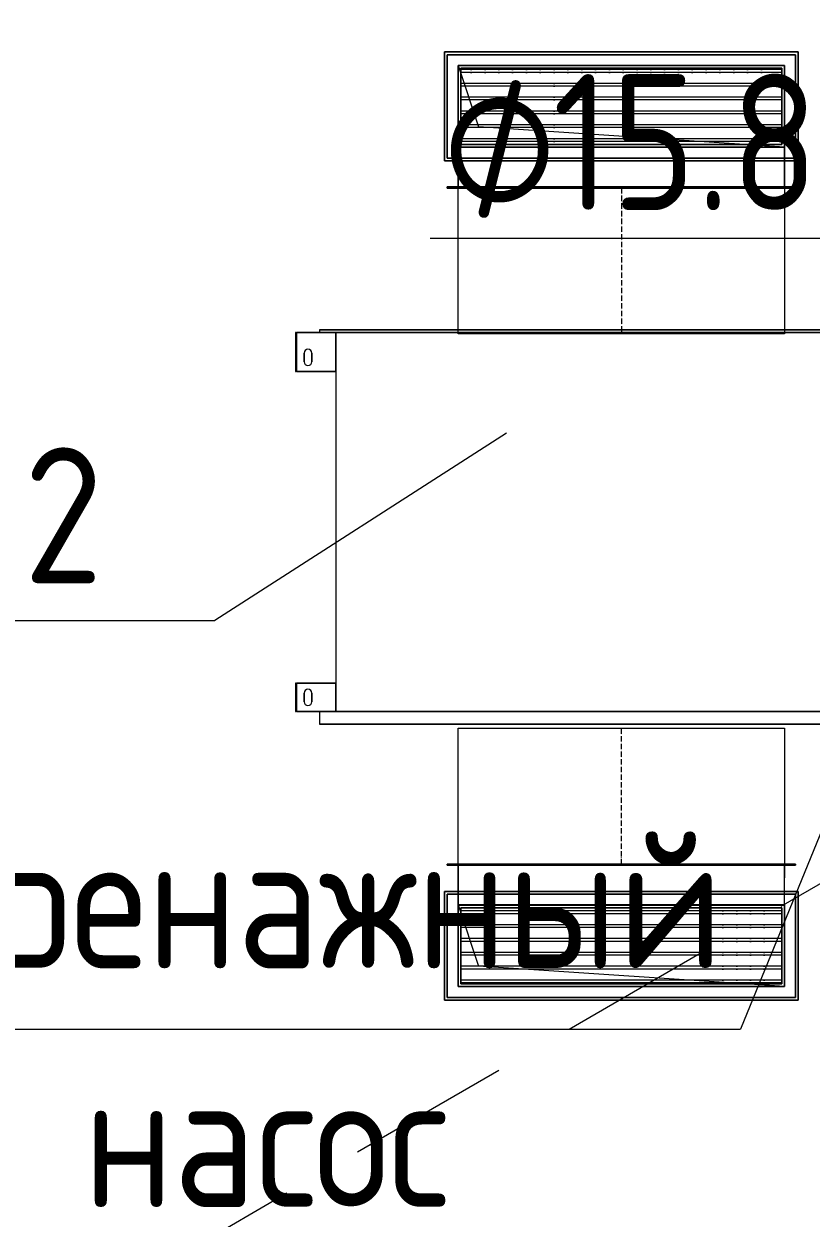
# Model space of a CAD drawing. Header units: millimetres. Extents: x -88595 to 880822, y -1054509 to -148035.
# Drawn here: x 423656 to 425103, y -246244 to -244049 of the extents above; entities that cross this region are included whole.
import ezdxf

# ---------------------------------------------------------------- set-up
doc = ezdxf.new("R2010")
doc.units = ezdxf.units.MM
doc.linetypes.add('$7$ADSK_Осевая', pattern=[14, 10, -2, 0, -2])
doc.linetypes.add('ADSK_Сверху', pattern=[4.5, 3, -1.5])
for name, color, linetype, lineweight in [('Аннотация', 7, 'Continuous', 20), ('Воздуховоды', 7, 'Continuous', 18), ('Линии', 7, 'Continuous', 9), ('Марки', 7, 'Continuous', 20), ('Оборудование', 7, 'Continuous', 18)]:
    doc.layers.add(name, color=color, linetype=linetype, lineweight=lineweight)
doc.styles.add('$1$GOST Common_9', font='GOST_Common.ttf', dxfattribs={"width": 0.9, "height": 250})
doc.styles.add('$5$GOST Common', font='GOST_Common.ttf', dxfattribs={"width": 0.9, "height": 250})

# ---------------------------------------------------------------- blocks, each defined once
blk = doc.blocks.new('$0$ADSK_Канальный блок кондиционера1 - AD242MJERAB-3267365-В_Координация_3 этаж ОВ3')
at = {"layer": 'Оборудование', "color": 150, "true_color": 0x0080ff}
for p, q in [((-599, 0), (-599, -72)), ((-597, 0), (-599, 0)), ((-597, 0), (-599, 0)), ((-599, 0), (-599, -72)), ((-597, 0), (-596, 0)), ((-597, 0), (-525, 0)), ((-597, 0), (-597, -72)), ((-525, 0), (-596, 0)), ((505, 5), (-555, 5)), ((-555, 5), (505, 5)), ((-555, 5), (-555, 0)), ((-555, 5), (-555, 0)), ((505, 0), (-555, 0)), ((-555, 0), (505, 0)), ((525, 0), (-525, 0)), ((-525, 0), (525, 0)), ((-525, 0), (-525, -697)), ((-525, 0), (-525, -697)), ((-525, -72), (-525, 0)), ((-525, 0), (-525, -72)), ((505, 0), (505, 5)), ((505, 5), (505, 0)), ((525, -697), (525, 0)), ((525, 0), (525, -697)), ((525, 0), (597, 0)), ((596, 0), (525, 0)), ((525, -72), (525, 0)), ((525, 0), (525, -72)), ((596, 0), (597, 0)), ((599, 0), (597, 0)), ((599, 0), (597, 0)), ((597, 0), (597, -72)), ((599, -72), (599, 0)), ((599, 0), (599, -72)), ((-583, -54), (-583, -38)), ((-583, -38), (-583, -54)), ((-569, -38), (-569, -54)), ((-569, -54), (-569, -38)), ((569, -38), (569, -54)), ((569, -54), (569, -38)), ((583, -54), (583, -38)), ((583, -38), (583, -54)), ((-599, -72), (-597, -72)), ((-599, -72), (-597, -72)), ((-525, -72), (-597, -72)), ((-596, -72), (-597, -72)), ((-596, -72), (-525, -72)), ((525, -72), (596, -72)), ((597, -72), (525, -72)), ((615, -87), (525, -87)), ((525, -87), (525, -287)), ((525, -287), (525, -87)), ((525, -87), (615, -87)), ((597, -72), (596, -72)), ((597, -72), (599, -72)), ((597, -72), (599, -72)), ((615, -287), (615, -87)), ((615, -87), (615, -287)), ((525, -287), (615, -287)), ((615, -287), (525, -287)), ((550, -414.5), (525, -414.5)), ((525, -414.5), (525, -439.5)), ((525, -414.5), (525, -439.5)), ((550, -439.5), (550, -414.5)), ((550, -439.5), (550, -414.5)), ((525, -439.5), (550, -439.5)), ((582, -506.25), (525, -506.25)), ((525, -506.25), (525, -515.75)), ((525, -506.25), (525, -515.75)), ((525, -515.75), (582, -515.75)), ((582, -515.75), (582, -506.25)), ((582, -515.75), (582, -506.25)), ((582, -573.06), (525, -573.06)), ((525, -573.06), (525, -588.94)), ((525, -573.06), (525, -588.94)), ((525, -588.94), (582, -588.94)), ((582, -588.94), (582, -573.06)), ((582, -588.94), (582, -573.06)), ((-599, -645), (-599, -697)), ((-597, -645), (-599, -645)), ((-597, -645), (-599, -645)), ((-599, -645), (-599, -697)), ((-597, -645), (-596, -645)), ((-597, -645), (-525, -645)), ((-597, -645), (-597, -697)), ((-525, -645), (-596, -645)), ((-525, -645), (-525, -697)), ((-525, -697), (-525, -645)), ((525, -645), (597, -645)), ((596, -645), (525, -645)), ((525, -645), (525, -697)), ((525, -697), (525, -645)), ((596, -645), (597, -645)), ((599, -645), (597, -645)), ((599, -645), (597, -645)), ((597, -645), (597, -697)), ((599, -697), (599, -645)), ((599, -645), (599, -697)), ((-583, -679), (-583, -663)), ((-583, -663), (-583, -679)), ((-569, -663), (-569, -679)), ((-569, -679), (-569, -663)), ((569, -663), (569, -679)), ((569, -679), (569, -663)), ((583, -679), (583, -663)), ((583, -663), (583, -679)), ((-599, -697), (-597, -697)), ((-599, -697), (-597, -697)), ((-525, -697), (-597, -697)), ((-596, -697), (-597, -697)), ((-596, -697), (-525, -697)), ((505, -697), (-555, -697)), ((-555, -697), (505, -697)), ((-555, -697), (-555, -720)), ((-555, -697), (-555, -720)), ((525, -697), (-525, -697)), ((-525, -697), (525, -697)), ((505, -720), (505, -697)), ((505, -697), (505, -720)), ((525, -697), (596, -697)), ((597, -697), (525, -697)), ((597, -697), (596, -697)), ((597, -697), (599, -697)), ((597, -697), (599, -697)), ((505, -720), (-555, -720)), ((-555, -720), (505, -720))]:
    blk.add_line(p, q, dxfattribs=at)
for centre, start, end in [((-576, -38), 360, 180), ((-576, -38), 360, 180), ((576, -38), 0, 180), ((576, -38), 0, 180), ((-576, -54), 180, 0), ((-576, -54), 180, 360), ((576, -54), 180, 360), ((576, -54), 180, 0), ((-576, -663), 0, 180), ((-576, -663), 0, 180), ((576, -663), 0, 180), ((576, -663), 0, 180), ((-576, -679), 180, 0), ((-576, -679), 180, 0), ((576, -679), 180, 0), ((576, -679), 180, 0)]:
    blk.add_arc(centre, 7, start, end, dxfattribs=at)
blk = doc.blocks.new('$0$ADSK_Решетка вентиляционная жалюзийная_Приточная2 - Решетка приточная_Однорядная-V56-В_Координация_3 этаж ОВ3')
at = {"layer": 'Воздуховоды', "lineweight": 9, "true_color": 0xffffff}
h = blk.add_hatch(dxfattribs=at)
h.set_pattern_fill('FP_30', style=0, pattern_type=2)
h.set_pattern_definition([(180, (-5538.416, -8621.44), (3e-15, -25.4), [25.4, 0, 0, 0]), (180, (-5538.416, -8626.52), (3e-15, -25.4), [25.4, 0, 0, 0])])
h.paths.add_polyline_path([(-5833.4, -8681.3), (-5243.4, -8681.3), (-5243.4, -8541.3), (-5833.4, -8541.3)])
at = {"layer": 'Воздуховоды', "color": 140, "true_color": 0x1bb3e4}
for p, q in [((-5863.4, -8711.3), (-5863.4, -8511.3)), ((-5863.4, -8511.3), (-5213.4, -8511.3)), ((-5213.4, -8511.3), (-5863.4, -8511.3)), ((-5863.4, -8511.3), (-5863.4, -8711.3)), ((-5213.4, -8511.3), (-5213.4, -8711.3)), ((-5213.4, -8711.3), (-5213.4, -8511.3)), ((-5838.4, -8686.3), (-5838.4, -8536.3)), ((-5838.4, -8536.3), (-5238.4, -8536.3)), ((-5238.4, -8536.3), (-5838.4, -8536.3)), ((-5838.4, -8536.3), (-5838.4, -8686.3)), ((-5238.4, -8536.3), (-5238.4, -8686.3)), ((-5238.4, -8686.3), (-5238.4, -8536.3)), ((-5243.4, -8541.3), (-5833.4, -8541.3)), ((-5833.4, -8541.3), (-5833.4, -8681.3)), ((-5833.4, -8681.3), (-5833.4, -8541.3)), ((-5833.4, -8541.3), (-5243.4, -8541.3)), ((-5833.4, -8681.3), (-5833.4, -8541.3)), ((-5833.4, -8541.3), (-5243.4, -8541.3)), ((-5243.4, -8541.3), (-5833.4, -8541.3)), ((-5833.4, -8541.3), (-5833.4, -8681.3)), ((-5243.4, -8681.3), (-5243.4, -8541.3)), ((-5243.4, -8541.3), (-5243.4, -8681.3)), ((-5243.4, -8541.3), (-5243.4, -8681.3)), ((-5243.4, -8681.3), (-5243.4, -8541.3)), ((-5238.4, -8686.3), (-5838.4, -8686.3)), ((-5838.4, -8686.3), (-5238.4, -8686.3)), ((-5833.4, -8681.3), (-5243.4, -8681.3)), ((-5243.4, -8681.3), (-5833.4, -8681.3)), ((-5243.4, -8681.3), (-5833.4, -8681.3)), ((-5833.4, -8681.3), (-5243.4, -8681.3)), ((-5213.4, -8711.3), (-5863.4, -8711.3)), ((-5863.4, -8711.3), (-5213.4, -8711.3))]:
    blk.add_line(p, q, dxfattribs=at)
blk = doc.blocks.new('$0$ADSK_Решетка вентиляционная жалюзийная_Приточная2 - Решетка приточная_Однорядная-4279700-В_Координация_3 этаж ОВ3')
at = {"layer": 'Воздуховоды', "lineweight": 9, "true_color": 0xffffff}
h = blk.add_hatch(dxfattribs=at)
h.set_pattern_fill('FP_29', style=0, pattern_type=2)
h.set_pattern_definition([(180, (7207.025, 25279.722), (3e-15, 25.4), [25.4, 0, 0, 0]), (180, (7207.025, 25284.802), (3e-15, 25.4), [25.4, 0, 0, 0])])
h.paths.add_polyline_path([(7502, 25199.6), (7502, 25339.6), (6912, 25339.6), (6912, 25199.6)])
at = {"layer": 'Воздуховоды', "color": 140, "true_color": 0x1bb3e4}
for p, q in [((6882, 25169.6), (6882, 25369.6)), ((6882, 25369.6), (7532, 25369.6)), ((7532, 25369.6), (6882, 25369.6)), ((6882, 25369.6), (6882, 25169.6)), ((7532, 25369.6), (7532, 25169.6)), ((7532, 25169.6), (7532, 25369.6)), ((6907, 25194.6), (6907, 25344.6)), ((6907, 25344.6), (7507, 25344.6)), ((7507, 25344.6), (6907, 25344.6)), ((6907, 25344.6), (6907, 25194.6)), ((7502, 25339.6), (6912, 25339.6)), ((6912, 25339.6), (6912, 25199.6)), ((6912, 25199.6), (6912, 25339.6)), ((6912, 25339.6), (7502, 25339.6)), ((6912, 25199.6), (6912, 25339.6)), ((6912, 25339.6), (7502, 25339.6)), ((7502, 25339.6), (6912, 25339.6)), ((6912, 25339.6), (6912, 25199.6)), ((7502, 25199.6), (7502, 25339.6)), ((7502, 25339.6), (7502, 25199.6)), ((7502, 25339.6), (7502, 25199.6)), ((7502, 25199.6), (7502, 25339.6)), ((7507, 25344.6), (7507, 25194.6)), ((7507, 25194.6), (7507, 25344.6)), ((7507, 25194.6), (6907, 25194.6)), ((6907, 25194.6), (7507, 25194.6)), ((6912, 25199.6), (7502, 25199.6)), ((7502, 25199.6), (6912, 25199.6)), ((7502, 25199.6), (6912, 25199.6)), ((6912, 25199.6), (7502, 25199.6)), ((7532, 25169.6), (6882, 25169.6)), ((6882, 25169.6), (7532, 25169.6))]:
    blk.add_line(p, q, dxfattribs=at)
blk = doc.blocks.new('$0$ADSK_Отвод_Прямоугольный1 - Стандарт-4055406-В_Координация_3 этаж ОВ3')
at = {"layer": 'Воздуховоды', "color": 140, "true_color": 0x1bb3e4}
for p, q in [((6887, 23876.6), (7527, 23876.6)), ((7527, 23876.6), (6887, 23876.6)), ((6887, 23874.6), (6887, 23876.6)), ((6887, 23876.6), (6887, 23874.6)), ((6887, 23874.6), (7527, 23874.6)), ((7527, 23874.6), (6887, 23874.6)), ((6907, 23851.6), (6907, 23876.6)), ((6907, 23876.6), (7507, 23876.6)), ((7507, 23876.6), (6907, 23876.6)), ((6907, 23876.6), (6907, 23851.6)), ((6907, 23876.6), (7507, 23876.6)), ((7507, 23876.6), (6907, 23876.6)), ((6907, 23874.6), (6907, 23876.6)), ((6907, 23876.6), (6907, 23874.6)), ((6907, 23874.6), (7507, 23874.6)), ((7507, 23874.6), (6907, 23874.6)), ((7507, 23851.6), (7507, 23876.6)), ((7507, 23876.6), (7507, 23851.6)), ((7507, 23876.6), (7507, 23874.6)), ((7507, 23876.6), (7507, 23874.6)), ((7527, 23876.6), (7527, 23874.6)), ((7527, 23876.6), (7527, 23874.6)), ((6907, 23851.6), (6907, 23801.6)), ((6907, 23651.6), (6907, 23851.6)), ((7507, 23801.6), (7507, 23851.6)), ((7507, 23651.6), (7507, 23851.6)), ((7527, 23821.6), (6887, 23821.6)), ((6887, 23821.6), (6887, 23631.6)), ((6887, 23631.6), (6887, 23821.6)), ((6887, 23821.6), (7527, 23821.6)), ((7527, 23631.6), (7527, 23821.6)), ((7527, 23821.6), (7527, 23631.6)), ((6907, 23801.6), (6907, 23651.6)), ((6907, 23801.6), (7507, 23801.6)), ((6907, 23651.6), (6907, 23801.6)), ((6907, 23801.6), (7507, 23801.6)), ((7507, 23801.6), (6907, 23801.6)), ((6907, 23801.6), (6907, 23651.6)), ((7507, 23651.6), (7507, 23801.6)), ((7507, 23801.6), (7507, 23651.6)), ((7507, 23651.6), (7507, 23801.6)), ((6907, 23651.6), (7507, 23651.6)), ((7507, 23651.6), (6907, 23651.6)), ((7507, 23651.6), (6907, 23651.6)), ((6907, 23651.6), (7507, 23651.6)), ((6887, 23631.6), (7527, 23631.6)), ((7527, 23631.6), (6887, 23631.6))]:
    blk.add_line(p, q, dxfattribs=at)
blk = doc.blocks.new('$0$ADSK_M_Оборудование1 - ADSK_Марка_15-3198495-В_Координация_3 этаж ОВ3')
at = {"layer": 'Марки'}
blk.add_line((-3.5, 0), (3.5, 0), dxfattribs=at)
blk = doc.blocks.new('$0$ADSK_Аннотация_Текст_сВыноской - Текст с выноской-3264166-В_Координация_3 этаж ОВ3')
at = {"layer": 'Аннотация'}
blk.add_line((-8, 0), (8, 0), dxfattribs=at)
blk = doc.blocks.new('$0$ADSK_M_Трубы - Диаметр_10-3265709-В_Координация_3 этаж ОВ3')
at = {"layer": 'Марки'}
blk.add_line((0, 0), (10, 0), dxfattribs=at)
blk = doc.blocks.new('3 этаж')
at = {"layer": 'Линии', "linetype": 'ADSK_Сверху', "ltscale": 100}
blk.add_line((434203.9, 679173.9), (453848.9, 690573.9), dxfattribs=at)

msp = doc.modelspace()

# ---------------------------------------------------------------- linework, layer by layer
at = {"layer": 'Аннотация'}
msp.add_line((425327.7, -245029.8), (424973, -245896.7), dxfattribs=at)
at = {"layer": 'Воздуховоды', "color": 140, "true_color": 0x1bb3e4}
for p, q in [((425054.3, -244125.6), (424454.3, -244125.6)), ((424454.3, -244125.6), (424454.3, -244275.6)), ((424454.3, -244125.6), (424491.8, -244238.1)), ((425054.3, -244275.6), (425054.3, -244125.6)), ((425054.3, -244275.6), (424491.8, -244238.1)), ((424454.3, -244275.6), (425054.3, -244275.6)), ((425054.3, -244350.6), (424454.3, -244350.6)), ((424454.3, -244618.6), (424454.3, -244350.6)), ((425054.3, -244350.6), (425054.3, -244618.6)), ((425054.3, -244618.6), (424454.3, -244618.6)), ((424454.3, -245343.6), (425054.3, -245343.6)), ((424454.3, -245593.6), (424454.3, -245343.6)), ((425054.3, -245343.6), (425054.3, -245593.6)), ((424454.3, -245593.6), (425054.3, -245593.6)), ((425054.3, -245668.6), (424454.3, -245668.6)), ((424454.3, -245668.6), (424454.3, -245818.6)), ((424454.3, -245668.6), (424491.8, -245781.1)), ((425054.3, -245818.6), (425054.3, -245668.6)), ((425054.3, -245818.6), (424491.8, -245781.1)), ((424454.3, -245818.6), (425054.3, -245818.6))]:
    msp.add_line(p, q, dxfattribs=at)
at = {"layer": 'Воздуховоды', "color": 140, "linetype": '$7$ADSK_Осевая', "true_color": 0x1bb3e4}
for p, q in [((424754.3, -244350.6), (424754.3, -244618.6)), ((424754.3, -245593.6), (424754.3, -245343.6))]:
    msp.add_line(p, q, dxfattribs=at)
at = {"layer": 'Марки'}
msp.add_line((424543.4, -244801), (424007.1, -245145.4), dxfattribs=at)

# ---------------------------------------------------------------- block references
at = {"layer": 'Аннотация', "xscale": 100, "yscale": 100, "zscale": 100}
msp.add_blockref('$0$ADSK_Аннотация_Текст_сВыноской - Текст с выноской-3264166-В_Координация_3 этаж ОВ3', (424173, -245896.7), dxfattribs=at)
at = {"layer": 'Воздуховоды', "color": 140, "true_color": 0x1bb3e4}
for name, p in [('$0$ADSK_Решетка вентиляционная жалюзийная_Приточная2 - Решетка приточная_Однорядная-4279700-В_Координация_3 этаж ОВ3', (417547.2, -269470.2)), ('$0$ADSK_Отвод_Прямоугольный1 - Стандарт-4055406-В_Координация_3 этаж ОВ3', (417547.2, -269470.2)), ('$0$ADSK_Решетка вентиляционная жалюзийная_Приточная2 - Решетка приточная_Однорядная-V56-В_Координация_3 этаж ОВ3', (430292.7, -237132.4))]:
    msp.add_blockref(name, p, dxfattribs=at)
at = {"layer": 'Воздуховоды', "color": 140, "true_color": 0x1bb3e4, "rotation": 180}
msp.add_blockref('$0$ADSK_Отвод_Прямоугольный1 - Стандарт-4055406-В_Координация_3 этаж ОВ3', (431961.3, -220474.1), dxfattribs=at)
at = {"layer": 'Марки', "xscale": 99.99999999999993, "yscale": 99.99999999999993, "zscale": 99.99999999999993}
for name, p in [('$0$ADSK_M_Трубы - Диаметр_10-3265709-В_Координация_3 этаж ОВ3', (424403, -244442.8)), ('$0$ADSK_M_Оборудование1 - ADSK_Марка_15-3198495-В_Координация_3 этаж ОВ3', (423657.1, -245145.4))]:
    msp.add_blockref(name, p, dxfattribs=at)
at = {"layer": 'Оборудование', "color": 5, "true_color": 0x0000ff}
msp.add_blockref('3 этаж', (-11880.6, -926425.8), dxfattribs=at)
at = {"layer": 'Оборудование', "color": 150, "true_color": 0x0080ff}
msp.add_blockref('$0$ADSK_Канальный блок кондиционера1 - AD242MJERAB-3267365-В_Координация_3 этаж ОВ3', (424754.3, -244616.1), dxfattribs=at)

# ---------------------------------------------------------------- texts
at = {"layer": 'Аннотация', "lineweight": 9, "char_height": 250, "attachment_point": 1, "style": '$5$GOST Common'}
for s, insert, width in [('дренажный', (423421.9, -245535), 1847.088), ('насос', (423765.5, -245973.8), 937.974)]:
    msp.add_mtext(s, dxfattribs=dict(at, insert=insert, width=width))
at = {"layer": 'Марки', "lineweight": 9, "char_height": 250, "attachment_point": 1}
for s, insert, width, style in [('15.88', (424627.9, -244141.2), 800.886, '$5$GOST Common'), ('\\fGOST Common|b0|i0|c254|p34|;\\W.9;⌀', (424425.5, -244141.2), 245.316, '$1$GOST Common_9'), ('\\fGOST Common|b0|i0|c204|p34|;\\W.9;2', (423655.4, -244827.5), 194.81, '$5$GOST Common')]:
    msp.add_mtext(s, dxfattribs=dict(at, insert=insert, width=width, style=style))

doc.saveas('drawing.dxf')
